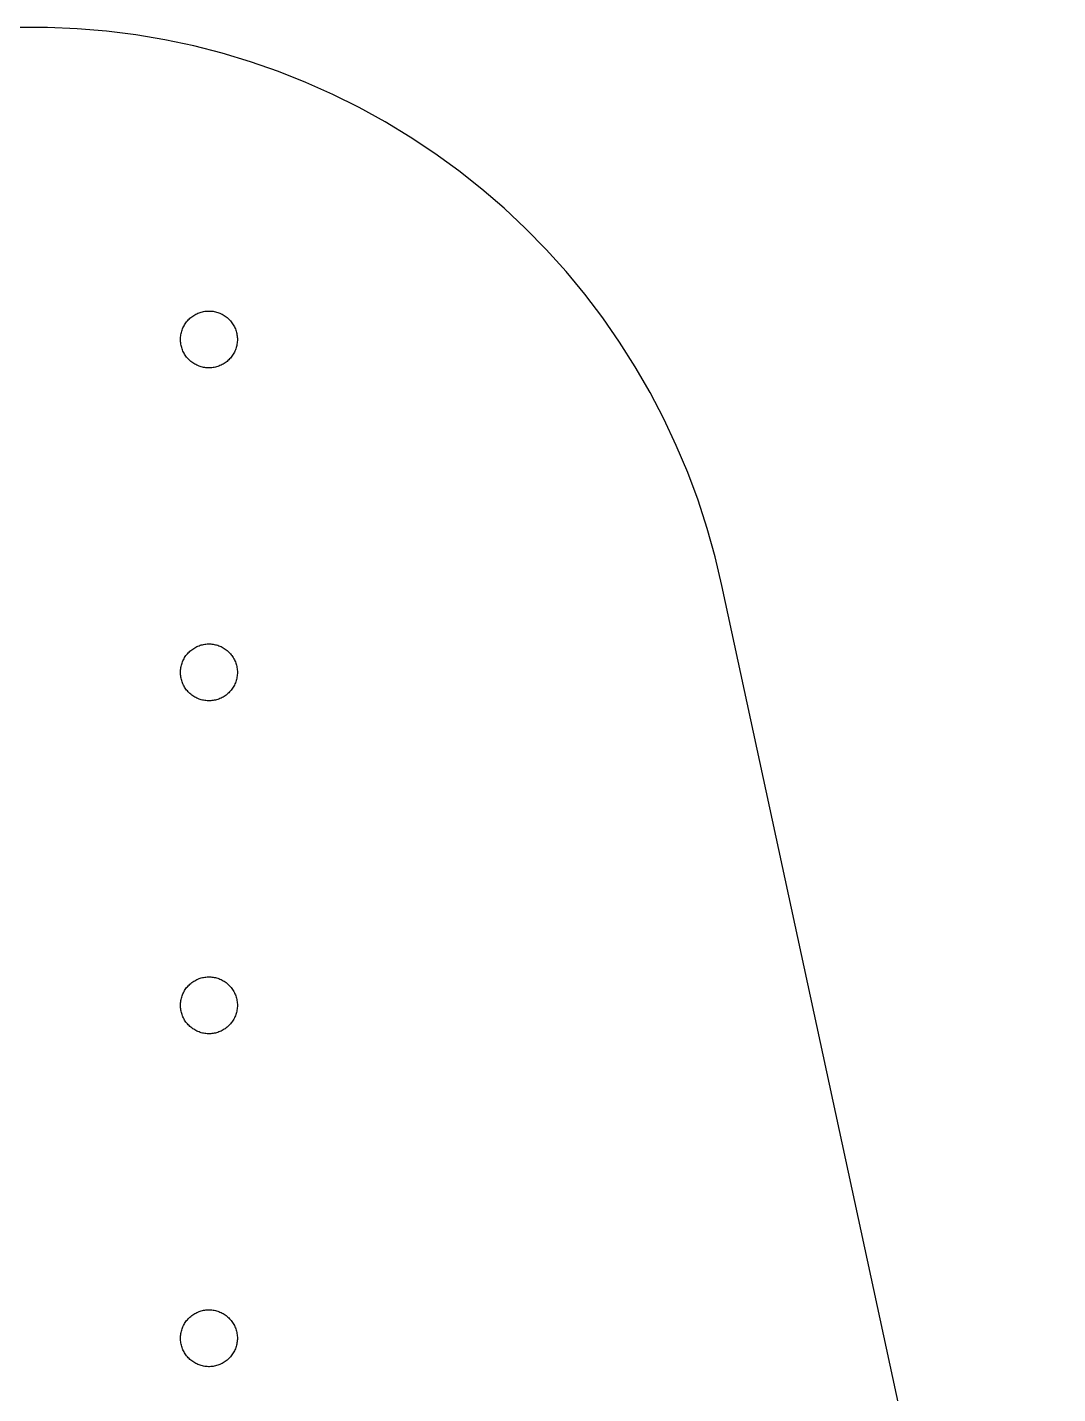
# Model space of a CAD drawing. Header units: metres. Extents: x 1 to 148, y -190 to 190.
# Drawn here: x 73.3 to 147.6, y 92 to 190.5 of the extents above; entities that cross this region are included whole.
import ezdxf

# ---------------------------------------------------------------- set-up
doc = ezdxf.new("R2010")
doc.units = ezdxf.units.M

msp = doc.modelspace()

# ---------------------------------------------------------------- linework, layer by layer
for p, q in [((74.7237, 190.489), (7.48675, 190.498)), ((76.8496, 190.4), (74.7237, 190.489)), ((78.97, 190.221), (76.8496, 190.4)), ((81.0807, 189.955), (78.97, 190.221)), ((83.1786, 189.6), (81.0807, 189.955)), ((85.2599, 189.157), (83.1786, 189.6)), ((87.321, 188.628), (85.2599, 189.157)), ((89.3577, 188.013), (87.321, 188.628)), ((91.3673, 187.314), (89.3577, 188.013)), ((93.3455, 186.53), (91.3673, 187.314)), ((95.2895, 185.665), (93.3455, 186.53)), ((97.1952, 184.719), (95.2895, 185.665)), ((99.0598, 183.694), (97.1952, 184.719)), ((100.88, 182.592), (99.0598, 183.694)), ((102.652, 181.414), (100.88, 182.592)), ((104.373, 180.163), (102.652, 181.414)), ((106.041, 178.842), (104.373, 180.163)), ((107.652, 177.452), (106.041, 178.842)), ((109.203, 175.995), (107.652, 177.452)), ((110.691, 174.475), (109.203, 175.995)), ((112.115, 172.894), (110.691, 174.475)), ((113.471, 171.254), (112.115, 172.894)), ((114.758, 169.559), (113.471, 171.254)), ((84.8654, 169.403), (84.9254, 169.464)), ((84.9254, 169.464), (84.9882, 169.523)), ((84.9882, 169.523), (85.0529, 169.579)), ((85.0529, 169.579), (85.1204, 169.633)), ((85.1204, 169.633), (85.1898, 169.683)), ((85.1898, 169.683), (85.2615, 169.731)), ((85.2615, 169.731), (85.3347, 169.775)), ((85.3347, 169.775), (85.4099, 169.816)), ((85.4099, 169.816), (85.487, 169.855)), ((85.487, 169.855), (85.5653, 169.89)), ((85.5653, 169.89), (85.6452, 169.921)), ((85.6452, 169.921), (85.7262, 169.949)), ((85.7262, 169.949), (85.8083, 169.974)), ((85.8083, 169.974), (85.8917, 169.996)), ((85.8917, 169.996), (85.9758, 170.014)), ((85.9758, 170.014), (86.0603, 170.028)), ((86.0603, 170.028), (86.1455, 170.038)), ((86.1455, 170.038), (86.2312, 170.046)), ((86.2312, 170.046), (86.3168, 170.049)), ((86.3168, 170.049), (86.4029, 170.049)), ((86.4029, 170.049), (86.4885, 170.046)), ((86.4885, 170.046), (86.5742, 170.038)), ((86.5742, 170.038), (86.6594, 170.028)), ((86.6594, 170.028), (86.7439, 170.014)), ((86.7439, 170.014), (86.828, 169.996)), ((86.828, 169.996), (86.911, 169.974)), ((86.911, 169.974), (86.9931, 169.949)), ((86.9931, 169.949), (87.0745, 169.921)), ((87.0745, 169.921), (87.1544, 169.89)), ((87.1544, 169.89), (87.2327, 169.855)), ((87.2327, 169.855), (87.3094, 169.816)), ((87.3094, 169.816), (87.385, 169.775)), ((87.385, 169.775), (87.4582, 169.731)), ((87.4582, 169.731), (87.5299, 169.683)), ((87.5299, 169.683), (87.5993, 169.633)), ((87.5993, 169.633), (87.6664, 169.579)), ((87.6664, 169.579), (87.7315, 169.523)), ((87.7315, 169.523), (87.7943, 169.464)), ((87.7943, 169.464), (87.8543, 169.403)), ((115.972, 167.812), (114.758, 169.559)), ((84.3387, 168.342), (84.3545, 168.426)), ((84.3545, 168.426), (84.3743, 168.509)), ((84.3743, 168.509), (84.3972, 168.592)), ((84.3972, 168.592), (84.4239, 168.674)), ((84.4239, 168.674), (84.4538, 168.754)), ((84.4538, 168.754), (84.4871, 168.833)), ((84.4871, 168.833), (84.5235, 168.911)), ((84.5235, 168.911), (84.5634, 168.987)), ((84.5634, 168.987), (84.6065, 169.062)), ((84.6065, 169.062), (84.6522, 169.134)), ((84.6522, 169.134), (84.7014, 169.205)), ((84.7014, 169.205), (84.7534, 169.273)), ((84.7534, 169.273), (84.808, 169.339)), ((84.808, 169.339), (84.8654, 169.403)), ((87.8543, 169.403), (87.9117, 169.339)), ((87.9117, 169.339), (87.9663, 169.273)), ((87.9663, 169.273), (88.0183, 169.205)), ((88.0183, 169.205), (88.0675, 169.134)), ((88.0675, 169.134), (88.1132, 169.062)), ((88.1132, 169.062), (88.1562, 168.987)), ((88.1562, 168.987), (88.1962, 168.911)), ((88.1962, 168.911), (88.2326, 168.833)), ((88.2326, 168.833), (88.2659, 168.754)), ((88.2659, 168.754), (88.2958, 168.674)), ((88.2958, 168.674), (88.3221, 168.592)), ((88.3221, 168.592), (88.3454, 168.509)), ((88.3454, 168.509), (88.3651, 168.426)), ((88.3651, 168.426), (88.381, 168.342)), ((84.31, 168), (84.3115, 168.085)), ((84.3115, 167.914), (84.31, 168)), ((84.3115, 168.085), (84.3169, 168.172)), ((84.3169, 167.828), (84.3115, 167.914)), ((84.3169, 168.172), (84.3259, 168.257)), ((84.3259, 167.743), (84.3169, 167.828)), ((84.3259, 168.257), (84.3387, 168.342)), ((84.3387, 167.658), (84.3259, 167.743)), ((84.3545, 167.573), (84.3387, 167.658)), ((84.3743, 167.49), (84.3545, 167.573)), ((84.3972, 167.407), (84.3743, 167.49)), ((88.3454, 167.49), (88.3221, 167.407)), ((88.3651, 167.573), (88.3454, 167.49)), ((88.381, 167.658), (88.3651, 167.573)), ((88.381, 168.342), (88.3938, 168.257)), ((88.3938, 167.743), (88.381, 167.658)), ((88.3938, 168.257), (88.4027, 168.172)), ((88.4027, 167.828), (88.3938, 167.743)), ((88.4027, 168.172), (88.4082, 168.085)), ((88.4082, 167.914), (88.4027, 167.828)), ((88.4082, 168.085), (88.4097, 168)), ((88.4097, 168), (88.4082, 167.914)), ((117.112, 166.015), (115.972, 167.812)), ((84.4239, 167.325), (84.3972, 167.407)), ((84.4538, 167.245), (84.4239, 167.325)), ((84.4871, 167.166), (84.4538, 167.245)), ((84.5235, 167.088), (84.4871, 167.166)), ((84.5634, 167.012), (84.5235, 167.088)), ((84.6065, 166.938), (84.5634, 167.012)), ((84.6522, 166.865), (84.6065, 166.938)), ((84.7014, 166.795), (84.6522, 166.865)), ((84.7534, 166.726), (84.7014, 166.795)), ((84.808, 166.66), (84.7534, 166.726)), ((84.8654, 166.596), (84.808, 166.66)), ((84.9254, 166.535), (84.8654, 166.596)), ((84.9882, 166.476), (84.9254, 166.535)), ((85.0529, 166.42), (84.9882, 166.476)), ((87.7315, 166.476), (87.6664, 166.42)), ((87.7943, 166.535), (87.7315, 166.476)), ((87.8543, 166.596), (87.7943, 166.535)), ((87.9117, 166.66), (87.8543, 166.596)), ((87.9663, 166.726), (87.9117, 166.66)), ((88.0183, 166.795), (87.9663, 166.726)), ((88.0675, 166.865), (88.0183, 166.795)), ((88.1132, 166.938), (88.0675, 166.865)), ((88.1562, 167.012), (88.1132, 166.938)), ((88.1962, 167.088), (88.1562, 167.012)), ((88.2326, 167.166), (88.1962, 167.088)), ((88.2659, 167.245), (88.2326, 167.166)), ((88.2958, 167.325), (88.2659, 167.245)), ((88.3221, 167.407), (88.2958, 167.325)), ((85.1204, 166.367), (85.0529, 166.42)), ((85.1898, 166.317), (85.1204, 166.367)), ((85.2615, 166.269), (85.1898, 166.317)), ((85.3347, 166.224), (85.2615, 166.269)), ((85.4099, 166.183), (85.3347, 166.224)), ((85.487, 166.145), (85.4099, 166.183)), ((85.5653, 166.11), (85.487, 166.145)), ((85.6452, 166.078), (85.5653, 166.11)), ((85.7262, 166.05), (85.6452, 166.078)), ((85.8083, 166.025), (85.7262, 166.05)), ((85.8917, 166.004), (85.8083, 166.025)), ((85.9758, 165.986), (85.8917, 166.004)), ((86.0603, 165.972), (85.9758, 165.986)), ((86.1455, 165.961), (86.0603, 165.972)), ((86.2312, 165.954), (86.1455, 165.961)), ((86.3168, 165.95), (86.2312, 165.954)), ((86.4029, 165.95), (86.3168, 165.95)), ((86.4885, 165.954), (86.4029, 165.95)), ((86.5742, 165.961), (86.4885, 165.954)), ((86.6594, 165.972), (86.5742, 165.961)), ((86.7439, 165.986), (86.6594, 165.972)), ((86.828, 166.004), (86.7439, 165.986)), ((86.911, 166.025), (86.828, 166.004)), ((86.9931, 166.05), (86.911, 166.025)), ((87.0745, 166.078), (86.9931, 166.05)), ((87.1544, 166.11), (87.0745, 166.078)), ((87.2327, 166.145), (87.1544, 166.11)), ((87.3094, 166.183), (87.2327, 166.145)), ((87.385, 166.224), (87.3094, 166.183)), ((87.4582, 166.269), (87.385, 166.224)), ((87.5299, 166.317), (87.4582, 166.269)), ((87.5993, 166.367), (87.5299, 166.317)), ((87.6664, 166.42), (87.5993, 166.367)), ((118.176, 164.173), (117.112, 166.015)), ((119.162, 162.287), (118.176, 164.173)), ((120.068, 160.362), (119.162, 162.287)), ((120.893, 158.4), (120.068, 160.362)), ((121.634, 156.406), (120.893, 158.4)), ((122.292, 154.382), (121.634, 156.406)), ((122.864, 152.333), (122.292, 154.382)), ((123.35, 150.262), (122.864, 152.333)), ((147.574, 38.1), (123.35, 150.262)), ((85.2615, 145.731), (85.3347, 145.775)), ((85.3347, 145.775), (85.4099, 145.817)), ((85.4099, 145.817), (85.487, 145.855)), ((85.487, 145.855), (85.5653, 145.89)), ((85.5653, 145.89), (85.6452, 145.921)), ((85.6452, 145.921), (85.7262, 145.95)), ((85.7262, 145.95), (85.8083, 145.974)), ((85.8083, 145.974), (85.8917, 145.996)), ((85.8917, 145.996), (85.9758, 146.014)), ((85.9758, 146.014), (86.0603, 146.028)), ((86.0603, 146.028), (86.1455, 146.039)), ((86.1455, 146.039), (86.2312, 146.046)), ((86.2312, 146.046), (86.3168, 146.049)), ((86.3168, 146.049), (86.4029, 146.049)), ((86.4029, 146.049), (86.4885, 146.046)), ((86.4885, 146.046), (86.5742, 146.039)), ((86.5742, 146.039), (86.6594, 146.028)), ((86.6594, 146.028), (86.7439, 146.014)), ((86.7439, 146.014), (86.828, 145.996)), ((86.828, 145.996), (86.911, 145.974)), ((86.911, 145.974), (86.9931, 145.95)), ((86.9931, 145.95), (87.0745, 145.921)), ((87.0745, 145.921), (87.1544, 145.89)), ((87.1544, 145.89), (87.2327, 145.855)), ((87.2327, 145.855), (87.3094, 145.817)), ((87.3094, 145.817), (87.385, 145.775)), ((87.385, 145.775), (87.4582, 145.731)), ((84.4538, 144.754), (84.4871, 144.834)), ((84.4871, 144.834), (84.5235, 144.911)), ((84.5235, 144.911), (84.5634, 144.987)), ((84.5634, 144.987), (84.6065, 145.062)), ((84.6065, 145.062), (84.6522, 145.134)), ((84.6522, 145.134), (84.7014, 145.205)), ((84.7014, 145.205), (84.7534, 145.273)), ((84.7534, 145.273), (84.808, 145.339)), ((84.808, 145.339), (84.8654, 145.403)), ((84.8654, 145.403), (84.9254, 145.464)), ((84.9254, 145.464), (84.9882, 145.523)), ((84.9882, 145.523), (85.0529, 145.579)), ((85.0529, 145.579), (85.1204, 145.633)), ((85.1204, 145.633), (85.1898, 145.683)), ((85.1898, 145.683), (85.2615, 145.731)), ((87.4582, 145.731), (87.5299, 145.683)), ((87.5299, 145.683), (87.5993, 145.633)), ((87.5993, 145.633), (87.6664, 145.579)), ((87.6664, 145.579), (87.7315, 145.523)), ((87.7315, 145.523), (87.7943, 145.464)), ((87.7943, 145.464), (87.8543, 145.403)), ((87.8543, 145.403), (87.9117, 145.339)), ((87.9117, 145.339), (87.9663, 145.273)), ((87.9663, 145.273), (88.0183, 145.205)), ((88.0183, 145.205), (88.0675, 145.134)), ((88.0675, 145.134), (88.1132, 145.062)), ((88.1132, 145.062), (88.1562, 144.987)), ((88.1562, 144.987), (88.1962, 144.911)), ((88.1962, 144.911), (88.2326, 144.834)), ((88.2326, 144.834), (88.2659, 144.754)), ((84.31, 144), (84.3115, 144.086)), ((84.3115, 143.914), (84.31, 144)), ((84.3115, 144.086), (84.3169, 144.171)), ((84.3169, 143.828), (84.3115, 143.914)), ((84.3169, 144.171), (84.3259, 144.257)), ((84.3259, 143.743), (84.3169, 143.828)), ((84.3259, 144.257), (84.3387, 144.342)), ((84.3387, 144.342), (84.3545, 144.426)), ((84.3545, 144.426), (84.3743, 144.51)), ((84.3743, 144.51), (84.3972, 144.592)), ((84.3972, 144.592), (84.4239, 144.674)), ((84.4239, 144.674), (84.4538, 144.754)), ((88.2659, 144.754), (88.2958, 144.674)), ((88.2958, 144.674), (88.3221, 144.592)), ((88.3221, 144.592), (88.3454, 144.51)), ((88.3454, 144.51), (88.3651, 144.426)), ((88.3651, 144.426), (88.381, 144.342)), ((88.381, 144.342), (88.3938, 144.257)), ((88.3938, 144.257), (88.4027, 144.171)), ((88.4027, 143.828), (88.3938, 143.743)), ((88.4027, 144.171), (88.4082, 144.086)), ((88.4082, 143.914), (88.4027, 143.828)), ((88.4082, 144.086), (88.4097, 144)), ((88.4097, 144), (88.4082, 143.914)), ((84.3387, 143.658), (84.3259, 143.743)), ((84.3545, 143.573), (84.3387, 143.658)), ((84.3743, 143.49), (84.3545, 143.573)), ((84.3972, 143.407), (84.3743, 143.49)), ((84.4239, 143.326), (84.3972, 143.407)), ((84.4538, 143.245), (84.4239, 143.326)), ((84.4871, 143.166), (84.4538, 143.245)), ((84.5235, 143.088), (84.4871, 143.166)), ((84.5634, 143.012), (84.5235, 143.088)), ((84.6065, 142.938), (84.5634, 143.012)), ((84.6522, 142.865), (84.6065, 142.938)), ((84.7014, 142.795), (84.6522, 142.865)), ((88.0675, 142.865), (88.0183, 142.795)), ((88.1132, 142.938), (88.0675, 142.865)), ((88.1562, 143.012), (88.1132, 142.938)), ((88.1962, 143.088), (88.1562, 143.012)), ((88.2326, 143.166), (88.1962, 143.088)), ((88.2659, 143.245), (88.2326, 143.166)), ((88.2958, 143.326), (88.2659, 143.245)), ((88.3221, 143.407), (88.2958, 143.326)), ((88.3454, 143.49), (88.3221, 143.407)), ((88.3651, 143.573), (88.3454, 143.49)), ((88.381, 143.658), (88.3651, 143.573)), ((88.3938, 143.743), (88.381, 143.658)), ((84.7534, 142.727), (84.7014, 142.795)), ((84.808, 142.66), (84.7534, 142.727)), ((84.8654, 142.596), (84.808, 142.66)), ((84.9254, 142.535), (84.8654, 142.596)), ((84.9882, 142.476), (84.9254, 142.535)), ((85.0529, 142.42), (84.9882, 142.476)), ((85.1204, 142.367), (85.0529, 142.42)), ((85.1898, 142.317), (85.1204, 142.367)), ((85.2615, 142.269), (85.1898, 142.317)), ((85.3347, 142.224), (85.2615, 142.269)), ((85.4099, 142.183), (85.3347, 142.224)), ((85.487, 142.145), (85.4099, 142.183)), ((85.5653, 142.11), (85.487, 142.145)), ((85.6452, 142.079), (85.5653, 142.11)), ((85.7262, 142.05), (85.6452, 142.079)), ((85.8083, 142.025), (85.7262, 142.05)), ((85.8917, 142.004), (85.8083, 142.025)), ((85.9758, 141.986), (85.8917, 142.004)), ((86.0603, 141.972), (85.9758, 141.986)), ((86.1455, 141.961), (86.0603, 141.972)), ((86.2312, 141.954), (86.1455, 141.961)), ((86.3168, 141.95), (86.2312, 141.954)), ((86.4029, 141.95), (86.3168, 141.95)), ((86.4885, 141.954), (86.4029, 141.95)), ((86.5742, 141.961), (86.4885, 141.954)), ((86.6594, 141.972), (86.5742, 141.961)), ((86.7439, 141.986), (86.6594, 141.972)), ((86.828, 142.004), (86.7439, 141.986)), ((86.911, 142.025), (86.828, 142.004)), ((86.9931, 142.05), (86.911, 142.025)), ((87.0745, 142.079), (86.9931, 142.05)), ((87.1544, 142.11), (87.0745, 142.079)), ((87.2327, 142.145), (87.1544, 142.11)), ((87.3094, 142.183), (87.2327, 142.145)), ((87.385, 142.224), (87.3094, 142.183)), ((87.4582, 142.269), (87.385, 142.224)), ((87.5299, 142.317), (87.4582, 142.269)), ((87.5993, 142.367), (87.5299, 142.317)), ((87.6664, 142.42), (87.5993, 142.367)), ((87.7315, 142.476), (87.6664, 142.42)), ((87.7943, 142.535), (87.7315, 142.476)), ((87.8543, 142.596), (87.7943, 142.535)), ((87.9117, 142.66), (87.8543, 142.596)), ((87.9663, 142.727), (87.9117, 142.66)), ((88.0183, 142.795), (87.9663, 142.727)), ((84.6522, 121.134), (84.7014, 121.205)), ((84.7014, 121.205), (84.7534, 121.273)), ((84.7534, 121.273), (84.808, 121.339)), ((84.808, 121.339), (84.8654, 121.403)), ((84.8654, 121.403), (84.9254, 121.464)), ((84.9254, 121.464), (84.9882, 121.523)), ((84.9882, 121.523), (85.0529, 121.579)), ((85.0529, 121.579), (85.1204, 121.633)), ((85.1204, 121.633), (85.1898, 121.683)), ((85.1898, 121.683), (85.2615, 121.731)), ((85.2615, 121.731), (85.3347, 121.775)), ((85.3347, 121.775), (85.4099, 121.817)), ((85.4099, 121.817), (85.487, 121.855)), ((85.487, 121.855), (85.5653, 121.889)), ((85.5653, 121.889), (85.6452, 121.921)), ((85.6452, 121.921), (85.7262, 121.95)), ((85.7262, 121.95), (85.8083, 121.974)), ((85.8083, 121.974), (85.8917, 121.996)), ((85.8917, 121.996), (85.9758, 122.013)), ((85.9758, 122.013), (86.0603, 122.028)), ((86.0603, 122.028), (86.1455, 122.039)), ((86.1455, 122.039), (86.2312, 122.046)), ((86.2312, 122.046), (86.3168, 122.05)), ((86.3168, 122.05), (86.4029, 122.05)), ((86.4029, 122.05), (86.4885, 122.046)), ((86.4885, 122.046), (86.5742, 122.039)), ((86.5742, 122.039), (86.6594, 122.028)), ((86.6594, 122.028), (86.7439, 122.013)), ((86.7439, 122.013), (86.828, 121.996)), ((86.828, 121.996), (86.911, 121.974)), ((86.911, 121.974), (86.9931, 121.95)), ((86.9931, 121.95), (87.0745, 121.921)), ((87.0745, 121.921), (87.1544, 121.889)), ((87.1544, 121.889), (87.2327, 121.855)), ((87.2327, 121.855), (87.3094, 121.817)), ((87.3094, 121.817), (87.385, 121.775)), ((87.385, 121.775), (87.4582, 121.731)), ((87.4582, 121.731), (87.5299, 121.683)), ((87.5299, 121.683), (87.5993, 121.633)), ((87.5993, 121.633), (87.6664, 121.579)), ((87.6664, 121.579), (87.7315, 121.523)), ((87.7315, 121.523), (87.7943, 121.464)), ((87.7943, 121.464), (87.8543, 121.403)), ((87.8543, 121.403), (87.9117, 121.339)), ((87.9117, 121.339), (87.9663, 121.273)), ((87.9663, 121.273), (88.0183, 121.205)), ((88.0183, 121.205), (88.0675, 121.134)), ((84.3115, 120.086), (84.3169, 120.171)), ((84.3169, 120.171), (84.3259, 120.257)), ((84.3259, 120.257), (84.3387, 120.341)), ((84.3387, 120.341), (84.3545, 120.426)), ((84.3545, 120.426), (84.3743, 120.51)), ((84.3743, 120.51), (84.3972, 120.592)), ((84.3972, 120.592), (84.4239, 120.674)), ((84.4239, 120.674), (84.4538, 120.755)), ((84.4538, 120.755), (84.4871, 120.834)), ((84.4871, 120.834), (84.5235, 120.911)), ((84.5235, 120.911), (84.5634, 120.988)), ((84.5634, 120.988), (84.6065, 121.062)), ((84.6065, 121.062), (84.6522, 121.134)), ((88.0675, 121.134), (88.1132, 121.062)), ((88.1132, 121.062), (88.1562, 120.988)), ((88.1562, 120.988), (88.1962, 120.911)), ((88.1962, 120.911), (88.2326, 120.834)), ((88.2326, 120.834), (88.2659, 120.755)), ((88.2659, 120.755), (88.2958, 120.674)), ((88.2958, 120.674), (88.3221, 120.592)), ((88.3221, 120.592), (88.3454, 120.51)), ((88.3454, 120.51), (88.3651, 120.426)), ((88.3651, 120.426), (88.381, 120.341)), ((88.381, 120.341), (88.3938, 120.257)), ((88.3938, 120.257), (88.4027, 120.171)), ((88.4027, 120.171), (88.4082, 120.086)), ((84.31, 120), (84.3115, 120.086)), ((84.3115, 119.914), (84.31, 120)), ((84.3169, 119.828), (84.3115, 119.914)), ((84.3259, 119.743), (84.3169, 119.828)), ((84.3387, 119.658), (84.3259, 119.743)), ((84.3545, 119.574), (84.3387, 119.658)), ((84.3743, 119.49), (84.3545, 119.574)), ((84.3972, 119.407), (84.3743, 119.49)), ((84.4239, 119.326), (84.3972, 119.407)), ((84.4538, 119.245), (84.4239, 119.326)), ((84.4871, 119.166), (84.4538, 119.245)), ((88.2659, 119.245), (88.2326, 119.166)), ((88.2958, 119.326), (88.2659, 119.245)), ((88.3221, 119.407), (88.2958, 119.326)), ((88.3454, 119.49), (88.3221, 119.407)), ((88.3651, 119.574), (88.3454, 119.49)), ((88.381, 119.658), (88.3651, 119.574)), ((88.3938, 119.743), (88.381, 119.658)), ((88.4027, 119.828), (88.3938, 119.743)), ((88.4082, 119.914), (88.4027, 119.828)), ((88.4082, 120.086), (88.4097, 120)), ((88.4097, 120), (88.4082, 119.914)), ((84.5235, 119.088), (84.4871, 119.166)), ((84.5634, 119.012), (84.5235, 119.088)), ((84.6065, 118.938), (84.5634, 119.012)), ((84.6522, 118.865), (84.6065, 118.938)), ((84.7014, 118.795), (84.6522, 118.865)), ((84.7534, 118.726), (84.7014, 118.795)), ((84.808, 118.66), (84.7534, 118.726)), ((84.8654, 118.597), (84.808, 118.66)), ((84.9254, 118.535), (84.8654, 118.597)), ((84.9882, 118.476), (84.9254, 118.535)), ((85.0529, 118.42), (84.9882, 118.476)), ((85.1204, 118.367), (85.0529, 118.42)), ((85.1898, 118.316), (85.1204, 118.367)), ((85.2615, 118.269), (85.1898, 118.316)), ((85.3347, 118.225), (85.2615, 118.269)), ((85.4099, 118.183), (85.3347, 118.225)), ((87.385, 118.225), (87.3094, 118.183)), ((87.4582, 118.269), (87.385, 118.225)), ((87.5299, 118.316), (87.4582, 118.269)), ((87.5993, 118.367), (87.5299, 118.316)), ((87.6664, 118.42), (87.5993, 118.367)), ((87.7315, 118.476), (87.6664, 118.42)), ((87.7943, 118.535), (87.7315, 118.476)), ((87.8543, 118.597), (87.7943, 118.535)), ((87.9117, 118.66), (87.8543, 118.597)), ((87.9663, 118.726), (87.9117, 118.66)), ((88.0183, 118.795), (87.9663, 118.726)), ((88.0675, 118.865), (88.0183, 118.795)), ((88.1132, 118.938), (88.0675, 118.865)), ((88.1562, 119.012), (88.1132, 118.938)), ((88.1962, 119.088), (88.1562, 119.012)), ((88.2326, 119.166), (88.1962, 119.088)), ((85.487, 118.145), (85.4099, 118.183)), ((85.5653, 118.11), (85.487, 118.145)), ((85.6452, 118.078), (85.5653, 118.11)), ((85.7262, 118.05), (85.6452, 118.078)), ((85.8083, 118.025), (85.7262, 118.05)), ((85.8917, 118.004), (85.8083, 118.025)), ((85.9758, 117.986), (85.8917, 118.004)), ((86.0603, 117.972), (85.9758, 117.986)), ((86.1455, 117.961), (86.0603, 117.972)), ((86.2312, 117.954), (86.1455, 117.961)), ((86.3168, 117.95), (86.2312, 117.954)), ((86.4029, 117.95), (86.3168, 117.95)), ((86.4885, 117.954), (86.4029, 117.95)), ((86.5742, 117.961), (86.4885, 117.954)), ((86.6594, 117.972), (86.5742, 117.961)), ((86.7439, 117.986), (86.6594, 117.972)), ((86.828, 118.004), (86.7439, 117.986)), ((86.911, 118.025), (86.828, 118.004)), ((86.9931, 118.05), (86.911, 118.025)), ((87.0745, 118.078), (86.9931, 118.05)), ((87.1544, 118.11), (87.0745, 118.078)), ((87.2327, 118.145), (87.1544, 118.11)), ((87.3094, 118.183), (87.2327, 118.145)), ((84.9254, 97.4646), (84.9882, 97.5231)), ((84.9882, 97.5231), (85.0529, 97.5793)), ((85.0529, 97.5793), (85.1204, 97.6328)), ((85.1204, 97.6328), (85.1898, 97.6832)), ((85.1898, 97.6832), (85.2615, 97.7309)), ((85.2615, 97.7309), (85.3347, 97.775)), ((85.3347, 97.775), (85.4099, 97.8165)), ((85.4099, 97.8165), (85.487, 97.8549)), ((85.487, 97.8549), (85.5653, 97.8898)), ((85.5653, 97.8898), (85.6452, 97.9212)), ((85.6452, 97.9212), (85.7262, 97.9494)), ((85.7262, 97.9494), (85.8083, 97.9743)), ((85.8083, 97.9743), (85.8917, 97.9956)), ((85.8917, 97.9956), (85.9758, 98.0134)), ((85.9758, 98.0134), (86.0603, 98.0277)), ((86.0603, 98.0277), (86.1455, 98.0386)), ((86.1455, 98.0386), (86.2312, 98.046)), ((86.2312, 98.046), (86.3168, 98.0494)), ((86.3168, 98.0494), (86.4029, 98.0494)), ((86.4029, 98.0494), (86.4885, 98.046)), ((86.4885, 98.046), (86.5742, 98.0386)), ((86.5742, 98.0386), (86.6594, 98.0277)), ((86.6594, 98.0277), (86.7439, 98.0134)), ((86.7439, 98.0134), (86.828, 97.9956)), ((86.828, 97.9956), (86.911, 97.9743)), ((86.911, 97.9743), (86.9931, 97.9494)), ((86.9931, 97.9494), (87.0745, 97.9212)), ((87.0745, 97.9212), (87.1544, 97.8898)), ((87.1544, 97.8898), (87.2327, 97.8549)), ((87.2327, 97.8549), (87.3094, 97.8165)), ((87.3094, 97.8165), (87.385, 97.775)), ((87.385, 97.775), (87.4582, 97.7309)), ((87.4582, 97.7309), (87.5299, 97.6832)), ((87.5299, 97.6832), (87.5993, 97.6328)), ((87.5993, 97.6328), (87.6664, 97.5793)), ((87.6664, 97.5793), (87.7315, 97.5231)), ((87.7315, 97.5231), (87.7943, 97.4646)), ((84.3743, 96.5096), (84.3972, 96.5922)), ((84.3972, 96.5922), (84.4239, 96.6739)), ((84.4239, 96.6739), (84.4538, 96.7546)), ((84.4538, 96.7546), (84.4871, 96.8336)), ((84.4871, 96.8336), (84.5235, 96.9111)), ((84.5235, 96.9111), (84.5634, 96.9875)), ((84.5634, 96.9875), (84.6065, 97.0619)), ((84.6065, 97.0619), (84.6522, 97.1344)), ((84.6522, 97.1344), (84.7014, 97.2049)), ((84.7014, 97.2049), (84.7534, 97.2731)), ((84.7534, 97.2731), (84.808, 97.3394)), ((84.808, 97.3394), (84.8654, 97.403)), ((84.8654, 97.403), (84.9254, 97.4646)), ((87.7943, 97.4646), (87.8543, 97.403)), ((87.8543, 97.403), (87.9117, 97.3394)), ((87.9117, 97.3394), (87.9663, 97.2731)), ((87.9663, 97.2731), (88.0183, 97.2049)), ((88.0183, 97.2049), (88.0675, 97.1344)), ((88.0675, 97.1344), (88.1132, 97.0619)), ((88.1132, 97.0619), (88.1562, 96.9875)), ((88.1562, 96.9875), (88.1962, 96.9111)), ((88.1962, 96.9111), (88.2326, 96.8336)), ((88.2326, 96.8336), (88.2659, 96.7546)), ((88.2659, 96.7546), (88.2958, 96.6739)), ((88.2958, 96.6739), (88.3221, 96.5922)), ((88.3221, 96.5922), (88.3454, 96.5096)), ((84.31, 96), (84.3115, 96.0856)), ((84.3115, 95.9139), (84.31, 96)), ((84.3115, 96.0856), (84.3169, 96.1713)), ((84.3169, 95.8283), (84.3115, 95.9139)), ((84.3169, 96.1713), (84.3259, 96.2569)), ((84.3259, 95.743), (84.3169, 95.8283)), ((84.3259, 96.2569), (84.3387, 96.3418)), ((84.3387, 95.6581), (84.3259, 95.743)), ((84.3387, 96.3418), (84.3545, 96.4259)), ((84.3545, 95.5736), (84.3387, 95.6581)), ((84.3545, 96.4259), (84.3743, 96.5096)), ((84.3743, 95.4899), (84.3545, 95.5736)), ((88.3454, 96.5096), (88.3651, 96.4259)), ((88.3651, 95.5736), (88.3454, 95.4899)), ((88.3651, 96.4259), (88.381, 96.3418)), ((88.381, 95.6581), (88.3651, 95.5736)), ((88.381, 96.3418), (88.3938, 96.2569)), ((88.3938, 95.743), (88.381, 95.6581)), ((88.3938, 96.2569), (88.4027, 96.1713)), ((88.4027, 95.8283), (88.3938, 95.743)), ((88.4027, 96.1713), (88.4082, 96.0856)), ((88.4082, 95.9139), (88.4027, 95.8283)), ((88.4082, 96.0856), (88.4097, 96)), ((88.4097, 96), (88.4082, 95.9139)), ((84.3972, 95.4074), (84.3743, 95.4899)), ((84.4239, 95.3256), (84.3972, 95.4074)), ((84.4538, 95.245), (84.4239, 95.3256)), ((84.4871, 95.1659), (84.4538, 95.245)), ((84.5235, 95.0884), (84.4871, 95.1659)), ((84.5634, 95.012), (84.5235, 95.0884)), ((84.6065, 94.938), (84.5634, 95.012)), ((84.6522, 94.8655), (84.6065, 94.938)), ((84.7014, 94.795), (84.6522, 94.8655)), ((84.7534, 94.7264), (84.7014, 94.795)), ((84.808, 94.6601), (84.7534, 94.7264)), ((84.8654, 94.5966), (84.808, 94.6601)), ((84.9254, 94.5353), (84.8654, 94.5966)), ((87.8543, 94.5966), (87.7943, 94.5353)), ((87.9117, 94.6601), (87.8543, 94.5966)), ((87.9663, 94.7264), (87.9117, 94.6601)), ((88.0183, 94.795), (87.9663, 94.7264)), ((88.0675, 94.8655), (88.0183, 94.795)), ((88.1132, 94.938), (88.0675, 94.8655)), ((88.1562, 95.012), (88.1132, 94.938)), ((88.1962, 95.0884), (88.1562, 95.012)), ((88.2326, 95.1659), (88.1962, 95.0884)), ((88.2659, 95.245), (88.2326, 95.1659)), ((88.2958, 95.3256), (88.2659, 95.245)), ((88.3221, 95.4074), (88.2958, 95.3256)), ((88.3454, 95.4899), (88.3221, 95.4074)), ((84.9882, 94.4764), (84.9254, 94.5353)), ((85.0529, 94.4202), (84.9882, 94.4764)), ((85.1204, 94.3671), (85.0529, 94.4202)), ((85.1898, 94.3163), (85.1204, 94.3671)), ((85.2615, 94.2691), (85.1898, 94.3163)), ((85.3347, 94.2245), (85.2615, 94.2691)), ((85.4099, 94.183), (85.3347, 94.2245)), ((85.487, 94.145), (85.4099, 94.183)), ((85.5653, 94.1101), (85.487, 94.145)), ((85.6452, 94.0784), (85.5653, 94.1101)), ((85.7262, 94.0501), (85.6452, 94.0784)), ((85.8083, 94.0253), (85.7262, 94.0501)), ((85.8917, 94.004), (85.8083, 94.0253)), ((85.9758, 93.9861), (85.8917, 94.004)), ((86.0603, 93.9718), (85.9758, 93.9861)), ((86.1455, 93.9609), (86.0603, 93.9718)), ((86.2312, 93.954), (86.1455, 93.9609)), ((86.3168, 93.9501), (86.2312, 93.954)), ((86.4029, 93.9501), (86.3168, 93.9501)), ((86.4885, 93.954), (86.4029, 93.9501)), ((86.5742, 93.9609), (86.4885, 93.954)), ((86.6594, 93.9718), (86.5742, 93.9609)), ((86.7439, 93.9861), (86.6594, 93.9718)), ((86.828, 94.004), (86.7439, 93.9861)), ((86.911, 94.0253), (86.828, 94.004)), ((86.9931, 94.0501), (86.911, 94.0253)), ((87.0745, 94.0784), (86.9931, 94.0501)), ((87.1544, 94.1101), (87.0745, 94.0784)), ((87.2327, 94.145), (87.1544, 94.1101)), ((87.3094, 94.183), (87.2327, 94.145)), ((87.385, 94.2245), (87.3094, 94.183)), ((87.4582, 94.2691), (87.385, 94.2245)), ((87.5299, 94.3163), (87.4582, 94.2691)), ((87.5993, 94.3671), (87.5299, 94.3163)), ((87.6664, 94.4202), (87.5993, 94.3671)), ((87.7315, 94.4764), (87.6664, 94.4202)), ((87.7943, 94.5353), (87.7315, 94.4764))]:
    msp.add_line(p, q)

doc.saveas('drawing.dxf')
